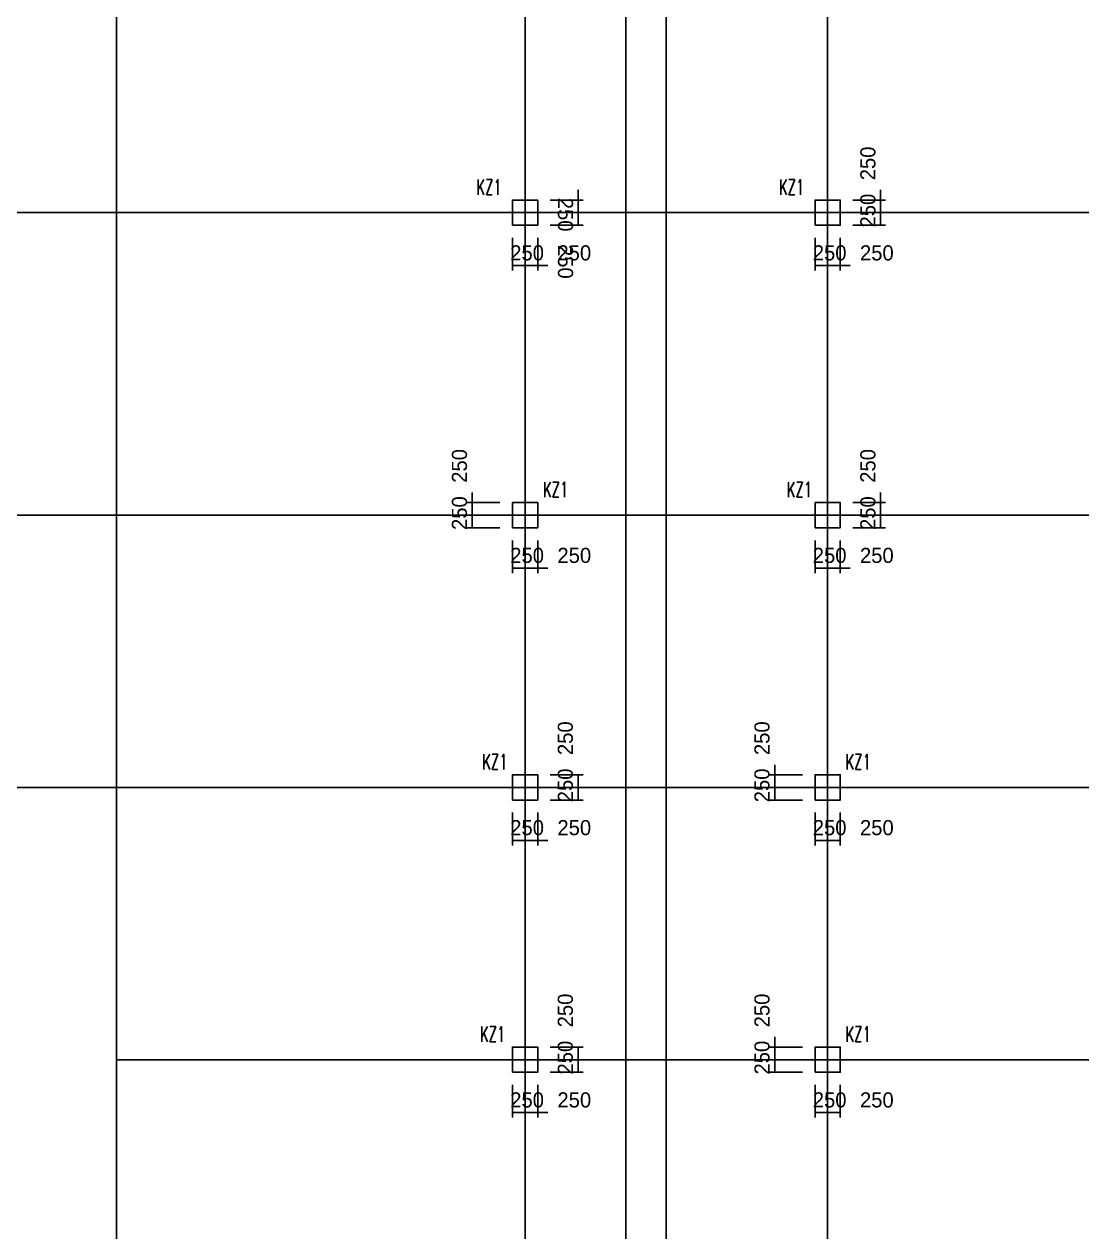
# Model space of a CAD drawing. Extents: x 387171 to 699106, y 11966 to 245688.
# Drawn here: x 522824 to 543799, y 107673 to 131626 of the extents above; entities that cross this region are included whole.
import ezdxf

# ---------------------------------------------------------------- set-up
doc = ezdxf.new("R2010")
doc.units = 0
doc.header["$LTSCALE"] = 100
doc.header["$MEASUREMENT"] = 0
for name, color, linetype in [('COLU', 7, 'Continuous'), ('DIM', 3, 'Continuous'), ('DOTE', 253, 'Continuous'), ('h后浇带', 51, 'Continuous'), ('NUM', 7, 'Continuous')]:
    doc.layers.add(name, color=color, linetype=linetype)
doc.styles.add('hztxt', font='hztxt')
doc.styles.get("Standard").update_dxf_attribs({"font": 'standard'})
doc.dimstyles.get("Standard").update_dxf_attribs({"dimtxt": 300, "dimasz": 100, "dimexe": 100, "dimexo": 250, "dimgap": 100, "dimtad": 0, "dimtoh": 1, "dimdec": 0, "dimdsep": 46, "dimcen": 0.09, "dimclrt": 7, "dimadec": 0, "dimazin": 0, "dimtfac": 1, "dimtdec": 4, "dimtofl": 0, "dimtmove": 0, "dimatfit": 3, "dimfxl": 1, "dimtolj": 1, "dimtzin": 0, "dimarcsym": 0})

# ---------------------------------------------------------------- blocks, each defined once
blk = doc.blocks.new('*D198')
at = {"layer": 'DIM', "color": 0, "linetype": 'ByBlock', "lineweight": -2}
for p, q in [((537708, 116938), (537708, 116288)), ((538258, 116738), (537608, 116738)), ((538258, 116488), (537608, 116488))]:
    blk.add_line(p, q, dxfattribs=at)
for points in [[(537708, 116738), (537691, 116838), (537725, 116838)], [(537708, 116488), (537725, 116388), (537691, 116388)]]:
    blk.add_solid(points, dxfattribs=at)
at = {"layer": 'DIM', "color": 7, "linetype": 'Continuous', "lineweight": -2, "insert": (537458, 117464), "char_height": 300, "width": 566.67, "attachment_point": 5, "rotation": 90, "style": 'hztxt'}
blk.add_mtext('250', dxfattribs=at)
blk = doc.blocks.new('*D2784')
at = {"layer": 'DIM', "color": 0, "linetype": 'ByBlock', "lineweight": -2}
for p, q in [((538258, 116488), (537608, 116488)), ((537708, 116488), (537708, 116238)), ((538258, 116238), (537608, 116238))]:
    blk.add_line(p, q, dxfattribs=at)
for points in [[(537708, 116488), (537725, 116388), (537691, 116388)], [(537708, 116238), (537691, 116338), (537725, 116338)]]:
    blk.add_solid(points, dxfattribs=at)
at = {"layer": 'DIM', "color": 7, "linetype": 'Continuous', "lineweight": -2, "insert": (537458, 116528), "char_height": 300, "width": 566.67, "attachment_point": 5, "rotation": 90, "style": 'hztxt'}
blk.add_mtext('250', dxfattribs=at)
blk = doc.blocks.new('*D2358')
at = {"layer": 'DIM', "color": 0, "linetype": 'ByBlock', "lineweight": -2}
for p, q in [((538508, 115988), (538508, 115338)), ((538758, 115988), (538758, 115338)), ((538508, 115438), (538758, 115438))]:
    blk.add_line(p, q, dxfattribs=at)
for points in [[(538508, 115438), (538608, 115455), (538608, 115421)], [(538758, 115438), (538658, 115421), (538658, 115455)]]:
    blk.add_solid(points, dxfattribs=at)
at = {"layer": 'DIM', "color": 7, "linetype": 'Continuous', "lineweight": -2, "insert": (538798, 115688), "char_height": 300, "width": 566.67, "attachment_point": 5, "style": 'hztxt'}
blk.add_mtext('250', dxfattribs=at)
blk = doc.blocks.new('*D1971')
at = {"layer": 'DIM', "color": 0, "linetype": 'ByBlock', "lineweight": -2}
for p, q in [((538758, 115988), (538758, 115338)), ((539008, 115988), (539008, 115338)), ((538758, 115438), (539008, 115438))]:
    blk.add_line(p, q, dxfattribs=at)
for points in [[(538758, 115438), (538858, 115455), (538858, 115421)], [(539008, 115438), (538908, 115421), (538908, 115455)]]:
    blk.add_solid(points, dxfattribs=at)
at = {"layer": 'DIM', "color": 7, "linetype": 'Continuous', "lineweight": -2, "insert": (539734, 115688), "char_height": 300, "width": 566.67, "attachment_point": 5, "style": 'hztxt'}
blk.add_mtext('250', dxfattribs=at)
blk = doc.blocks.new('*D1890')
at = {"layer": 'DIM', "color": 0, "linetype": 'ByBlock', "lineweight": -2}
for p, q in [((537708, 111538), (537708, 110888)), ((538258, 111338), (537608, 111338)), ((538258, 111088), (537608, 111088))]:
    blk.add_line(p, q, dxfattribs=at)
for points in [[(537708, 111338), (537691, 111438), (537725, 111438)], [(537708, 111088), (537725, 110988), (537691, 110988)]]:
    blk.add_solid(points, dxfattribs=at)
at = {"layer": 'DIM', "color": 7, "linetype": 'Continuous', "lineweight": -2, "insert": (537458, 112064), "char_height": 300, "width": 566.67, "attachment_point": 5, "rotation": 90, "style": 'hztxt'}
blk.add_mtext('250', dxfattribs=at)
blk = doc.blocks.new('*D1487')
at = {"layer": 'DIM', "color": 0, "linetype": 'ByBlock', "lineweight": -2}
for p, q in [((538258, 111088), (537608, 111088)), ((537708, 111088), (537708, 110838)), ((538258, 110838), (537608, 110838))]:
    blk.add_line(p, q, dxfattribs=at)
for points in [[(537708, 111088), (537725, 110988), (537691, 110988)], [(537708, 110838), (537691, 110938), (537725, 110938)]]:
    blk.add_solid(points, dxfattribs=at)
at = {"layer": 'DIM', "color": 7, "linetype": 'Continuous', "lineweight": -2, "insert": (537458, 111128), "char_height": 300, "width": 566.67, "attachment_point": 5, "rotation": 90, "style": 'hztxt'}
blk.add_mtext('250', dxfattribs=at)
blk = doc.blocks.new('*D1019')
at = {"layer": 'DIM', "color": 0, "linetype": 'ByBlock', "lineweight": -2}
for p, q in [((538508, 110588), (538508, 109938)), ((538758, 110588), (538758, 109938)), ((538508, 110038), (538758, 110038))]:
    blk.add_line(p, q, dxfattribs=at)
for points in [[(538508, 110038), (538608, 110055), (538608, 110021)], [(538758, 110038), (538658, 110021), (538658, 110055)]]:
    blk.add_solid(points, dxfattribs=at)
at = {"layer": 'DIM', "color": 7, "linetype": 'Continuous', "lineweight": -2, "insert": (538798, 110288), "char_height": 300, "width": 566.67, "attachment_point": 5, "style": 'hztxt'}
blk.add_mtext('250', dxfattribs=at)
blk = doc.blocks.new('*D979')
at = {"layer": 'DIM', "color": 0, "linetype": 'ByBlock', "lineweight": -2}
for p, q in [((538758, 110588), (538758, 109938)), ((539008, 110588), (539008, 109938)), ((538758, 110038), (539008, 110038))]:
    blk.add_line(p, q, dxfattribs=at)
for points in [[(538758, 110038), (538858, 110055), (538858, 110021)], [(539008, 110038), (538908, 110021), (538908, 110055)]]:
    blk.add_solid(points, dxfattribs=at)
at = {"layer": 'DIM', "color": 7, "linetype": 'Continuous', "lineweight": -2, "insert": (539734, 110288), "char_height": 300, "width": 566.67, "attachment_point": 5, "style": 'hztxt'}
blk.add_mtext('250', dxfattribs=at)
blk = doc.blocks.new('*D2314')
at = {"layer": 'DIM', "color": 0, "linetype": 'ByBlock', "lineweight": -2}
for p, q in [((532508, 127388), (532508, 126738)), ((532758, 127388), (532758, 126738)), ((532508, 126838), (532758, 126838))]:
    blk.add_line(p, q, dxfattribs=at)
for points in [[(532508, 126838), (532608, 126855), (532608, 126821)], [(532758, 126838), (532658, 126821), (532658, 126855)]]:
    blk.add_solid(points, dxfattribs=at)
at = {"layer": 'DIM', "color": 7, "linetype": 'Continuous', "lineweight": -2, "insert": (532798, 127088), "char_height": 300, "width": 566.67, "attachment_point": 5, "style": 'hztxt'}
blk.add_mtext('250', dxfattribs=at)
blk = doc.blocks.new('*D1881')
at = {"layer": 'DIM', "color": 0, "linetype": 'ByBlock', "lineweight": -2}
for p, q in [((532758, 127388), (532758, 126738)), ((533008, 127388), (533008, 126738)), ((532558, 126838), (533208, 126838))]:
    blk.add_line(p, q, dxfattribs=at)
for points in [[(532758, 126838), (532658, 126821), (532658, 126855)], [(533008, 126838), (533108, 126855), (533108, 126821)]]:
    blk.add_solid(points, dxfattribs=at)
at = {"layer": 'DIM', "color": 7, "linetype": 'Continuous', "lineweight": -2, "insert": (533734, 127088), "char_height": 300, "width": 566.67, "attachment_point": 5, "style": 'hztxt'}
blk.add_mtext('250', dxfattribs=at)
blk = doc.blocks.new('*D1441')
at = {"layer": 'DIM', "color": 0, "linetype": 'ByBlock', "lineweight": -2}
for p, q in [((533258, 127888), (533908, 127888)), ((533808, 127638), (533808, 127888)), ((533258, 127638), (533908, 127638))]:
    blk.add_line(p, q, dxfattribs=at)
for points in [[(533808, 127888), (533825, 127788), (533791, 127788)], [(533808, 127638), (533791, 127738), (533825, 127738)]]:
    blk.add_solid(points, dxfattribs=at)
at = {"layer": 'DIM', "color": 7, "linetype": 'Continuous', "lineweight": -2, "insert": (533558, 126912), "char_height": 300, "width": 566.67, "attachment_point": 5, "rotation": 270, "style": 'hztxt'}
blk.add_mtext('250', dxfattribs=at)
blk = doc.blocks.new('*D1403')
at = {"layer": 'DIM', "color": 0, "linetype": 'ByBlock', "lineweight": -2}
for p, q in [((533808, 127688), (533808, 128338)), ((533258, 128138), (533908, 128138)), ((533258, 127888), (533908, 127888))]:
    blk.add_line(p, q, dxfattribs=at)
for points in [[(533808, 128138), (533791, 128238), (533825, 128238)], [(533808, 127888), (533825, 127788), (533791, 127788)]]:
    blk.add_solid(points, dxfattribs=at)
at = {"layer": 'DIM', "color": 7, "linetype": 'Continuous', "lineweight": -2, "insert": (533558, 127848), "char_height": 300, "width": 566.67, "attachment_point": 5, "rotation": 270, "style": 'hztxt'}
blk.add_mtext('250', dxfattribs=at)
blk = doc.blocks.new('*D638')
at = {"layer": 'DIM', "color": 0, "linetype": 'ByBlock', "lineweight": -2}
for p, q in [((538508, 127388), (538508, 126738)), ((538758, 127388), (538758, 126738)), ((538508, 126838), (538758, 126838))]:
    blk.add_line(p, q, dxfattribs=at)
for points in [[(538508, 126838), (538608, 126855), (538608, 126821)], [(538758, 126838), (538658, 126821), (538658, 126855)]]:
    blk.add_solid(points, dxfattribs=at)
at = {"layer": 'DIM', "color": 7, "linetype": 'Continuous', "lineweight": -2, "insert": (538798, 127088), "char_height": 300, "width": 566.67, "attachment_point": 5, "style": 'hztxt'}
blk.add_mtext('250', dxfattribs=at)
blk = doc.blocks.new('*D567')
at = {"layer": 'DIM', "color": 0, "linetype": 'ByBlock', "lineweight": -2}
for p, q in [((538758, 127388), (538758, 126738)), ((539008, 127388), (539008, 126738)), ((538558, 126838), (539208, 126838))]:
    blk.add_line(p, q, dxfattribs=at)
for points in [[(538758, 126838), (538658, 126821), (538658, 126855)], [(539008, 126838), (539108, 126855), (539108, 126821)]]:
    blk.add_solid(points, dxfattribs=at)
at = {"layer": 'DIM', "color": 7, "linetype": 'Continuous', "lineweight": -2, "insert": (539734, 127088), "char_height": 300, "width": 566.67, "attachment_point": 5, "style": 'hztxt'}
blk.add_mtext('250', dxfattribs=at)
blk = doc.blocks.new('*D161')
at = {"layer": 'DIM', "color": 0, "linetype": 'ByBlock', "lineweight": -2}
for p, q in [((539258, 127888), (539908, 127888)), ((539808, 127638), (539808, 127888)), ((539258, 127638), (539908, 127638))]:
    blk.add_line(p, q, dxfattribs=at)
for points in [[(539808, 127888), (539825, 127788), (539791, 127788)], [(539808, 127638), (539791, 127738), (539825, 127738)]]:
    blk.add_solid(points, dxfattribs=at)
at = {"layer": 'DIM', "color": 7, "linetype": 'Continuous', "lineweight": -2, "insert": (539558, 127928), "char_height": 300, "width": 566.67, "attachment_point": 5, "rotation": 90, "style": 'hztxt'}
blk.add_mtext('250', dxfattribs=at)
blk = doc.blocks.new('*D2711')
at = {"layer": 'DIM', "color": 0, "linetype": 'ByBlock', "lineweight": -2}
for p, q in [((539808, 127688), (539808, 128338)), ((539258, 128138), (539908, 128138)), ((539258, 127888), (539908, 127888))]:
    blk.add_line(p, q, dxfattribs=at)
for points in [[(539808, 128138), (539791, 128238), (539825, 128238)], [(539808, 127888), (539825, 127788), (539791, 127788)]]:
    blk.add_solid(points, dxfattribs=at)
at = {"layer": 'DIM', "color": 7, "linetype": 'Continuous', "lineweight": -2, "insert": (539558, 128864), "char_height": 300, "width": 566.67, "attachment_point": 5, "rotation": 90, "style": 'hztxt'}
blk.add_mtext('250', dxfattribs=at)
blk = doc.blocks.new('*D2247')
at = {"layer": 'DIM', "color": 0, "linetype": 'ByBlock', "lineweight": -2}
for p, q in [((538508, 121388), (538508, 120738)), ((538758, 121388), (538758, 120738)), ((538508, 120838), (538758, 120838))]:
    blk.add_line(p, q, dxfattribs=at)
for points in [[(538508, 120838), (538608, 120855), (538608, 120821)], [(538758, 120838), (538658, 120821), (538658, 120855)]]:
    blk.add_solid(points, dxfattribs=at)
at = {"layer": 'DIM', "color": 7, "linetype": 'Continuous', "lineweight": -2, "insert": (538798, 121088), "char_height": 300, "width": 566.67, "attachment_point": 5, "style": 'hztxt'}
blk.add_mtext('250', dxfattribs=at)
blk = doc.blocks.new('*D1765')
at = {"layer": 'DIM', "color": 0, "linetype": 'ByBlock', "lineweight": -2}
for p, q in [((538758, 121388), (538758, 120738)), ((539008, 121388), (539008, 120738)), ((538558, 120838), (539208, 120838))]:
    blk.add_line(p, q, dxfattribs=at)
for points in [[(538758, 120838), (538658, 120821), (538658, 120855)], [(539008, 120838), (539108, 120855), (539108, 120821)]]:
    blk.add_solid(points, dxfattribs=at)
at = {"layer": 'DIM', "color": 7, "linetype": 'Continuous', "lineweight": -2, "insert": (539734, 121088), "char_height": 300, "width": 566.67, "attachment_point": 5, "style": 'hztxt'}
blk.add_mtext('250', dxfattribs=at)
blk = doc.blocks.new('*D1736')
at = {"layer": 'DIM', "color": 0, "linetype": 'ByBlock', "lineweight": -2}
for p, q in [((539258, 121888), (539908, 121888)), ((539808, 121638), (539808, 121888)), ((539258, 121638), (539908, 121638))]:
    blk.add_line(p, q, dxfattribs=at)
for points in [[(539808, 121888), (539825, 121788), (539791, 121788)], [(539808, 121638), (539791, 121738), (539825, 121738)]]:
    blk.add_solid(points, dxfattribs=at)
at = {"layer": 'DIM', "color": 7, "linetype": 'Continuous', "lineweight": -2, "insert": (539558, 121928), "char_height": 300, "width": 566.67, "attachment_point": 5, "rotation": 90, "style": 'hztxt'}
blk.add_mtext('250', dxfattribs=at)
blk = doc.blocks.new('*D1281')
at = {"layer": 'DIM', "color": 0, "linetype": 'ByBlock', "lineweight": -2}
for p, q in [((539808, 121688), (539808, 122338)), ((539258, 122138), (539908, 122138)), ((539258, 121888), (539908, 121888))]:
    blk.add_line(p, q, dxfattribs=at)
for points in [[(539808, 122138), (539791, 122238), (539825, 122238)], [(539808, 121888), (539825, 121788), (539791, 121788)]]:
    blk.add_solid(points, dxfattribs=at)
at = {"layer": 'DIM', "color": 7, "linetype": 'Continuous', "lineweight": -2, "insert": (539558, 122864), "char_height": 300, "width": 566.67, "attachment_point": 5, "rotation": 90, "style": 'hztxt'}
blk.add_mtext('250', dxfattribs=at)
blk = doc.blocks.new('*D2492')
at = {"layer": 'DIM', "color": 0, "linetype": 'ByBlock', "lineweight": -2}
for p, q in [((531708, 122338), (531708, 121688)), ((532258, 122138), (531608, 122138)), ((532258, 121888), (531608, 121888))]:
    blk.add_line(p, q, dxfattribs=at)
for points in [[(531708, 122138), (531691, 122238), (531725, 122238)], [(531708, 121888), (531725, 121788), (531691, 121788)]]:
    blk.add_solid(points, dxfattribs=at)
at = {"layer": 'DIM', "color": 7, "linetype": 'Continuous', "lineweight": -2, "insert": (531458, 122864), "char_height": 300, "width": 566.67, "attachment_point": 5, "rotation": 90, "style": 'hztxt'}
blk.add_mtext('250', dxfattribs=at)
blk = doc.blocks.new('*D2011')
at = {"layer": 'DIM', "color": 0, "linetype": 'ByBlock', "lineweight": -2}
for p, q in [((532258, 121888), (531608, 121888)), ((531708, 121888), (531708, 121638)), ((532258, 121638), (531608, 121638))]:
    blk.add_line(p, q, dxfattribs=at)
for points in [[(531708, 121888), (531725, 121788), (531691, 121788)], [(531708, 121638), (531691, 121738), (531725, 121738)]]:
    blk.add_solid(points, dxfattribs=at)
at = {"layer": 'DIM', "color": 7, "linetype": 'Continuous', "lineweight": -2, "insert": (531458, 121928), "char_height": 300, "width": 566.67, "attachment_point": 5, "rotation": 90, "style": 'hztxt'}
blk.add_mtext('250', dxfattribs=at)
blk = doc.blocks.new('*D1601')
at = {"layer": 'DIM', "color": 0, "linetype": 'ByBlock', "lineweight": -2}
for p, q in [((532508, 121388), (532508, 120738)), ((532758, 121388), (532758, 120738)), ((532508, 120838), (532758, 120838))]:
    blk.add_line(p, q, dxfattribs=at)
for points in [[(532508, 120838), (532608, 120855), (532608, 120821)], [(532758, 120838), (532658, 120821), (532658, 120855)]]:
    blk.add_solid(points, dxfattribs=at)
at = {"layer": 'DIM', "color": 7, "linetype": 'Continuous', "lineweight": -2, "insert": (532798, 121088), "char_height": 300, "width": 566.67, "attachment_point": 5, "style": 'hztxt'}
blk.add_mtext('250', dxfattribs=at)
blk = doc.blocks.new('*D1526')
at = {"layer": 'DIM', "color": 0, "linetype": 'ByBlock', "lineweight": -2}
for p, q in [((532758, 121388), (532758, 120738)), ((533008, 121388), (533008, 120738)), ((532558, 120838), (533208, 120838))]:
    blk.add_line(p, q, dxfattribs=at)
for points in [[(532758, 120838), (532658, 120821), (532658, 120855)], [(533008, 120838), (533108, 120855), (533108, 120821)]]:
    blk.add_solid(points, dxfattribs=at)
at = {"layer": 'DIM', "color": 7, "linetype": 'Continuous', "lineweight": -2, "insert": (533734, 121088), "char_height": 300, "width": 566.67, "attachment_point": 5, "style": 'hztxt'}
blk.add_mtext('250', dxfattribs=at)
blk = doc.blocks.new('*D2752')
at = {"layer": 'DIM', "color": 0, "linetype": 'ByBlock', "lineweight": -2}
for p, q in [((532508, 115988), (532508, 115338)), ((532758, 115988), (532758, 115338)), ((532508, 115438), (532758, 115438))]:
    blk.add_line(p, q, dxfattribs=at)
for points in [[(532508, 115438), (532608, 115455), (532608, 115421)], [(532758, 115438), (532658, 115421), (532658, 115455)]]:
    blk.add_solid(points, dxfattribs=at)
at = {"layer": 'DIM', "color": 7, "linetype": 'Continuous', "lineweight": -2, "insert": (532798, 115688), "char_height": 300, "width": 566.67, "attachment_point": 5, "style": 'hztxt'}
blk.add_mtext('250', dxfattribs=at)
blk = doc.blocks.new('*D2675')
at = {"layer": 'DIM', "color": 0, "linetype": 'ByBlock', "lineweight": -2}
for p, q in [((532758, 115988), (532758, 115338)), ((533008, 115988), (533008, 115338)), ((532558, 115438), (533208, 115438))]:
    blk.add_line(p, q, dxfattribs=at)
for points in [[(532758, 115438), (532658, 115421), (532658, 115455)], [(533008, 115438), (533108, 115455), (533108, 115421)]]:
    blk.add_solid(points, dxfattribs=at)
at = {"layer": 'DIM', "color": 7, "linetype": 'Continuous', "lineweight": -2, "insert": (533734, 115688), "char_height": 300, "width": 566.67, "attachment_point": 5, "style": 'hztxt'}
blk.add_mtext('250', dxfattribs=at)
blk = doc.blocks.new('*D2276')
at = {"layer": 'DIM', "color": 0, "linetype": 'ByBlock', "lineweight": -2}
for p, q in [((533258, 116488), (533908, 116488)), ((533808, 116238), (533808, 116488)), ((533258, 116238), (533908, 116238))]:
    blk.add_line(p, q, dxfattribs=at)
for points in [[(533808, 116488), (533825, 116388), (533791, 116388)], [(533808, 116238), (533791, 116338), (533825, 116338)]]:
    blk.add_solid(points, dxfattribs=at)
at = {"layer": 'DIM', "color": 7, "linetype": 'Continuous', "lineweight": -2, "insert": (533558, 116528), "char_height": 300, "width": 566.67, "attachment_point": 5, "rotation": 90, "style": 'hztxt'}
blk.add_mtext('250', dxfattribs=at)
blk = doc.blocks.new('*D1798')
at = {"layer": 'DIM', "color": 0, "linetype": 'ByBlock', "lineweight": -2}
for p, q in [((533258, 116738), (533908, 116738)), ((533808, 116488), (533808, 116738)), ((533258, 116488), (533908, 116488))]:
    blk.add_line(p, q, dxfattribs=at)
for points in [[(533808, 116738), (533825, 116638), (533791, 116638)], [(533808, 116488), (533791, 116588), (533825, 116588)]]:
    blk.add_solid(points, dxfattribs=at)
at = {"layer": 'DIM', "color": 7, "linetype": 'Continuous', "lineweight": -2, "insert": (533558, 117464), "char_height": 300, "width": 566.67, "attachment_point": 5, "rotation": 90, "style": 'hztxt'}
blk.add_mtext('250', dxfattribs=at)
blk = doc.blocks.new('*D2839')
at = {"layer": 'DIM', "color": 0, "linetype": 'ByBlock', "lineweight": -2}
for p, q in [((532508, 110588), (532508, 109938)), ((532758, 110588), (532758, 109938)), ((532508, 110038), (532758, 110038))]:
    blk.add_line(p, q, dxfattribs=at)
for points in [[(532508, 110038), (532608, 110055), (532608, 110021)], [(532758, 110038), (532658, 110021), (532658, 110055)]]:
    blk.add_solid(points, dxfattribs=at)
at = {"layer": 'DIM', "color": 7, "linetype": 'Continuous', "lineweight": -2, "insert": (532798, 110288), "char_height": 300, "width": 566.67, "attachment_point": 5, "style": 'hztxt'}
blk.add_mtext('250', dxfattribs=at)
blk = doc.blocks.new('*D2452')
at = {"layer": 'DIM', "color": 0, "linetype": 'ByBlock', "lineweight": -2}
for p, q in [((532758, 110588), (532758, 109938)), ((533008, 110588), (533008, 109938)), ((532558, 110038), (533208, 110038))]:
    blk.add_line(p, q, dxfattribs=at)
for points in [[(532758, 110038), (532658, 110021), (532658, 110055)], [(533008, 110038), (533108, 110055), (533108, 110021)]]:
    blk.add_solid(points, dxfattribs=at)
at = {"layer": 'DIM', "color": 7, "linetype": 'Continuous', "lineweight": -2, "insert": (533734, 110288), "char_height": 300, "width": 566.67, "attachment_point": 5, "style": 'hztxt'}
blk.add_mtext('250', dxfattribs=at)
blk = doc.blocks.new('*D2372')
at = {"layer": 'DIM', "color": 0, "linetype": 'ByBlock', "lineweight": -2}
for p, q in [((533258, 111088), (533908, 111088)), ((533808, 110838), (533808, 111088)), ((533258, 110838), (533908, 110838))]:
    blk.add_line(p, q, dxfattribs=at)
for points in [[(533808, 111088), (533825, 110988), (533791, 110988)], [(533808, 110838), (533791, 110938), (533825, 110938)]]:
    blk.add_solid(points, dxfattribs=at)
at = {"layer": 'DIM', "color": 7, "linetype": 'Continuous', "lineweight": -2, "insert": (533558, 111128), "char_height": 300, "width": 566.67, "attachment_point": 5, "rotation": 90, "style": 'hztxt'}
blk.add_mtext('250', dxfattribs=at)
blk = doc.blocks.new('*D1937')
at = {"layer": 'DIM', "color": 0, "linetype": 'ByBlock', "lineweight": -2}
for p, q in [((533258, 111338), (533908, 111338)), ((533808, 111088), (533808, 111338)), ((533258, 111088), (533908, 111088))]:
    blk.add_line(p, q, dxfattribs=at)
for points in [[(533808, 111338), (533825, 111238), (533791, 111238)], [(533808, 111088), (533791, 111188), (533825, 111188)]]:
    blk.add_solid(points, dxfattribs=at)
at = {"layer": 'DIM', "color": 7, "linetype": 'Continuous', "lineweight": -2, "insert": (533558, 112064), "char_height": 300, "width": 566.67, "attachment_point": 5, "rotation": 90, "style": 'hztxt'}
blk.add_mtext('250', dxfattribs=at)
blk = doc.blocks.new('后浇带现场')
at = {"color": 6, "lineweight": 30}
for points in [[(662200, 674230), (718557, 674230), (718557, 624270), (707583, 624270), (707286, 620897), (700215, 616964), (698139, 620873), (664797, 619534)], [(662200, 673430), (717757, 673430), (717757, 625070), (706851, 625070), (706526, 621390), (700538, 618060), (698609, 621692), (664765, 620333)]]:
    blk.add_lwpolyline(points, dxfattribs=at)
at = {"layer": 'h后浇带', "color": 1}
blk.add_line((718557, 685030), (718557, 651530), dxfattribs=at)

msp = doc.modelspace()

# ---------------------------------------------------------------- linework, layer by layer
at = {"layer": 'COLU'}
for points in [[(532508.1, 127637.9), (533008.1, 127637.9), (533008.1, 128137.9), (532508.1, 128137.9)], [(538508.1, 127637.9), (539008.1, 127637.9), (539008.1, 128137.9), (538508.1, 128137.9)], [(532508.1, 121637.9), (533008.1, 121637.9), (533008.1, 122137.9), (532508.1, 122137.9)], [(538508.1, 121637.9), (539008.1, 121637.9), (539008.1, 122137.9), (538508.1, 122137.9)], [(532508.1, 116237.9), (533008.1, 116237.9), (533008.1, 116737.9), (532508.1, 116737.9)], [(538508.1, 116237.9), (539008.1, 116237.9), (539008.1, 116737.9), (538508.1, 116737.9)], [(532508.1, 110837.9), (533008.1, 110837.9), (533008.1, 111337.9), (532508.1, 111337.9)], [(538508.1, 110837.9), (539008.1, 110837.9), (539008.1, 111337.9), (538508.1, 111337.9)]]:
    msp.add_lwpolyline(points, close=True, dxfattribs=at)
at = {"layer": 'DOTE'}
for p, q in [((532758, 238913.1), (532758.2, 95505.2)), ((538758.1, 238913.1), (538758.1, 94087.9)), ((524658.1, 100087.9), (524658.1, 155487.9)), ((510308.1, 127887.9), (579258.1, 127887.9)), ((516558.1, 121887.9), (579258.1, 121887.9)), ((518658.1, 116487.9), (596358.1, 116487.9)), ((524658.1, 111087.9), (596358.1, 111087.9))]:
    msp.add_line(p, q, dxfattribs=at)

# ---------------------------------------------------------------- block references
at = {"color": 3, "lineweight": 30}
msp.add_blockref('后浇带现场', (-182998.7, -527042.1), dxfattribs=at)

# ---------------------------------------------------------------- texts
at = {"layer": 'NUM', "color": 200, "width": 0.7}
for p in [(531794.3, 128244), (537794.3, 128244), (533114.1, 122244), (537949.1, 122244), (531909.4, 116844), (539114.1, 116844), (531864.8, 111444), (539114.1, 111444)]:
    msp.add_text('KZ1', height=300, dxfattribs=at).set_placement(p)

# ---------------------------------------------------------------- dimensions: what is measured, and where the dimension line sits
at = {"layer": 'DIM', "color": 200}
for p1, p2, picture, middle in [((539008.1, 127887.9), (539008.1, 128137.9), '*D2711', (539558.1, 128356)), ((533008.1, 127887.9), (533008.1, 128137.9), '*D1403', (533558.1, 128356)), ((539008.1, 127637.9), (539008.1, 127887.9), '*D161', (539558.1, 127419.9)), ((533008.1, 127637.9), (533008.1, 127887.9), '*D1441', (533558.1, 127419.9)), ((532508.1, 127637.9), (532758.1, 127637.9), '*D2314', (532290, 127087.9)), ((532758.1, 127637.9), (533008.1, 127637.9), '*D1881', (533226.1, 127087.9)), ((538508.1, 127637.9), (538758.1, 127637.9), '*D638', (538290, 127087.9)), ((538758.1, 127637.9), (539008.1, 127637.9), '*D567', (539226.1, 127087.9)), ((532508.1, 122137.9), (532508.1, 121887.9), '*D2492', (531458.1, 122356)), ((539008.1, 121887.9), (539008.1, 122137.9), '*D1281', (539558.1, 122356)), ((532508.1, 121887.9), (532508.1, 121637.9), '*D2011', (531458.1, 121419.9)), ((539008.1, 121637.9), (539008.1, 121887.9), '*D1736', (539558.1, 121419.9)), ((532508.1, 121637.9), (532758.1, 121637.9), '*D1601', (532290, 121087.9)), ((532758.1, 121637.9), (533008.1, 121637.9), '*D1526', (533226.1, 121087.9)), ((538508.1, 121637.9), (538758.1, 121637.9), '*D2247', (538290, 121087.9)), ((538758.1, 121637.9), (539008.1, 121637.9), '*D1765', (539226.1, 121087.9)), ((533008.1, 116487.9), (533008.1, 116737.9), '*D1798', (533558.1, 116956)), ((538508.1, 116737.9), (538508.1, 116487.9), '*D198', (537458.1, 116956)), ((533008.1, 116237.9), (533008.1, 116487.9), '*D2276', (533558.1, 116019.9)), ((538508.1, 116487.9), (538508.1, 116237.9), '*D2784', (537458.1, 116019.9)), ((532508.1, 116237.9), (532758.1, 116237.9), '*D2752', (532290, 115687.9)), ((532758.1, 116237.9), (533008.1, 116237.9), '*D2675', (533226.1, 115687.9)), ((538508.1, 116237.9), (538758.1, 116237.9), '*D2358', (538290, 115687.9)), ((538758.1, 116237.9), (539008.1, 116237.9), '*D1971', (539226.1, 115687.9)), ((533008.1, 111087.9), (533008.1, 111337.9), '*D1937', (533558.1, 111556)), ((538508.1, 111337.9), (538508.1, 111087.9), '*D1890', (537458.1, 111556)), ((533008.1, 110837.9), (533008.1, 111087.9), '*D2372', (533558.1, 110619.9)), ((538508.1, 111087.9), (538508.1, 110837.9), '*D1487', (537458.1, 110619.9)), ((532508.1, 110837.9), (532758.1, 110837.9), '*D2839', (532290, 110287.9)), ((532758.1, 110837.9), (533008.1, 110837.9), '*D2452', (533226.1, 110287.9)), ((538508.1, 110837.9), (538758.1, 110837.9), '*D1019', (538290, 110287.9)), ((538758.1, 110837.9), (539008.1, 110837.9), '*D979', (539226.1, 110287.9))]:
    dim = msp.add_aligned_dim(p1=p1, p2=p2, distance=-800, dimstyle='Standard', dxfattribs=at)
    dim.commit()
    dim.dimension.update_dxf_attribs({"geometry": picture, "text_midpoint": middle})

doc.saveas('drawing.dxf')
